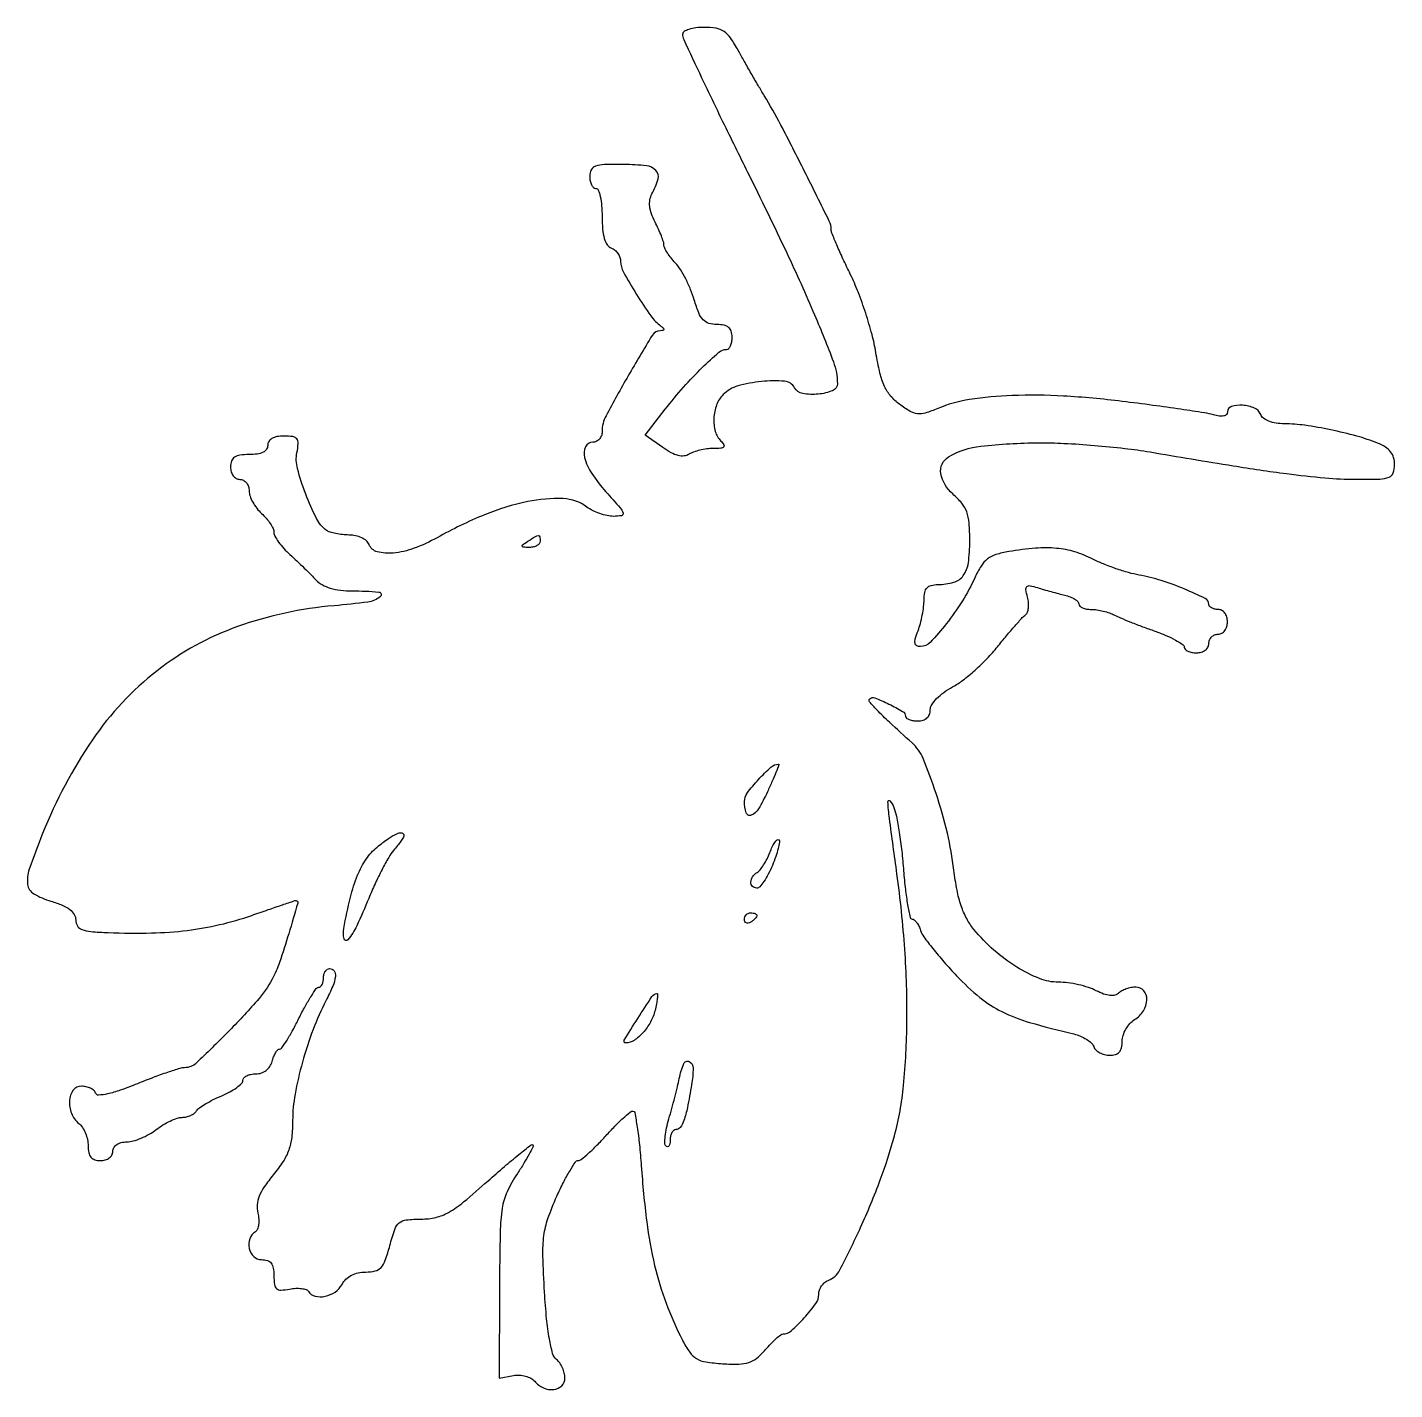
# Model space of a CAD drawing. Extents: x 0 to 221, y 0 to 220.
import ezdxf

# ---------------------------------------------------------------- set-up
doc = ezdxf.new("R2010")
doc.units = 0

msp = doc.modelspace()

# ---------------------------------------------------------------- linework, layer by layer
for points in [[(106, 218.871237, 0.109732), (106.183876, 218.043484, 0.000869), (109.082209, 211.869685, 0.003114), (112.470782, 204.798576, 0.00199), (116.492627, 196.621237, -0.004557), (122.829172, 183.568812, -0.01032), (127.327504, 173.555069, -0.010311), (130.355801, 165.993872, -0.090325), (131, 162.456949, -0.305847), (130.238046, 161.327823, -0.072742), (127.916511, 160.763837, -0.068101), (125.402604, 160.871751, -0.224065), (124.085662, 161.811414, 0.250382), (122.477456, 162.842029, 0.043849), (118.757171, 162.81076, 0.045519), (114.906175, 162.082026, 0.127535), (112.557939, 160.700796, 0.107695), (111.495532, 159.046337, 0.0773), (111.053393, 156.887141, 0.079575), (111.290745, 154.760164, 0.129581), (112.2, 153.2, -0.054193), (112.680726, 152.602012, -0.356075), (112.639583, 152.24681, -0.17504), (112.174406, 152.036413, -0.017987), (110.95, 151.984687, 0.031753), (109.906045, 151.91177, 0.025262), (108.795283, 151.70536, 0.025913), (107.782396, 151.407443, 0.056618), (107.055219, 151.055289, -0.119145), (106.237966, 150.778159, -0.085532), (105.273135, 150.856374, -0.062633), (104.13331, 151.3072, -0.029266), (102.785975, 152.152399), (99.961511, 154.163595), (103.210966, 158.331798, -0.015279), (106.169696, 161.896861, -0.018427), (109.168174, 165.050836, -0.014029), (111.851659, 167.529597, -0.181377), (113.105755, 168, 0.208753), (113.447654, 168.149249, 0.08197), (113.737316, 168.5875, 0.062447), (113.934378, 169.23433, 0.042774), (114, 170, 0.075412), (113.858742, 170.931253, 0.14783), (113.442518, 171.546736, 0.124855), (112.697681, 171.892152, 0.046484), (111.540142, 172, -0.07539), (110.240348, 172.197103, -0.132437), (109.327887, 172.774693, -0.090401), (108.612994, 173.907878, -0.022854), (107.890095, 175.972495, 0.02494), (107.298778, 177.638996, 0.020246), (106.5061, 179.361367, 0.020701), (105.643777, 180.891457, 0.048894), (104.849953, 181.930682, -0.021319), (104.141783, 182.758945, -0.024752), (103.543424, 183.605531, -0.02488), (103.114529, 184.361564, -0.1171), (103, 184.84388, 0.079444), (102.916575, 185.365622, 0.013504), (102.575719, 186.316734, 0.014446), (102.108609, 187.421511, 0.01242), (101.555638, 188.555396, -0.03365), (100.967408, 189.903984, -0.058703), (100.693556, 191.090902, -0.070394), (100.726394, 192.14745, -0.080114), (101.055638, 193.103961, 0.052768), (102.039339, 195.524857, 0.267232), (101.703767, 196.885856, 0.176881), (100.165735, 197.641475, 0.023647), (96.5, 197.858849, 0.00969), (93.367345, 197.835559, 0.076461), (91.942349, 197.57708, 0.189918), (91.255892, 196.990112, 0.122609), (91, 195.962272, 0.048988), (91.073751, 195.211338, 0.068987), (91.29375, 194.576417, 0.089168), (91.618179, 194.14892, 0.188112), (92, 194, -0.311341), (92.388596, 193.732056, -0.036587), (92.70625, 192.668906, -0.033517), (92.927723, 191.205412, -0.020799), (93, 189.468615, 0.02066), (93.085702, 187.395369, 0.050807), (93.364513, 185.898519, 0.075496), (93.83182, 184.896516, 0.155561), (94.5, 184.361626, -0.083853), (95.073419, 184.022778, -0.066052), (95.559375, 183.488261, -0.066247), (95.887879, 182.847334, -0.085541), (96, 182.196762, 0.126822), (96.439609, 180.491466, 0.013114), (98.557238, 176.884054, 0.015567), (100.875132, 173.408554, 0.079968), (102.497188, 171.765313, -0.032488), (102.886612, 171.439136, -0.228913), (102.970943, 171.214089, -0.325081), (102.839357, 171.064107, -0.051983), (102.428339, 171.015313, 0.257792), (101.092266, 170.252304, 0.005847), (97.211053, 163.71265, 0.00893), (93.641027, 157.270907, 0.12266), (93, 154.697206, -0.087124), (92.886215, 154.049154, -0.094323), (92.559375, 153.498554, -0.100169), (92.072211, 153.130259, -0.112384), (91.5, 153, 0.290785), (90.322989, 152.25226, 0.176185), (90.169271, 150.550428, 0.081453), (91.33707, 147.944213, 0.037745), (93.616362, 145.002881, -0.004219), (95.928406, 142.399903, -0.103588), (96.398178, 141.562809, -0.450439), (96.144068, 141.14031, -0.049119), (94.866362, 141.031803, -0.049717), (93.818845, 141.150458, -0.030748), (92.624912, 141.485547, -0.030665), (91.474613, 141.967024, -0.047496), (90.55887, 142.531803, 0.154798), (86.71913, 143.8918, 0.0588), (80.990311, 143.408169, 0.047235), (74.031017, 141.285208, 0.029802), (66.377789, 137.587586, -0.039437), (62.656641, 135.877271, -0.063481), (59.259545, 135.099045, -0.089839), (56.688638, 135.307198, -0.240588), (55.361626, 136.5, 0.129033), (54.948067, 137.07556, 0.062852), (54.178722, 137.563873, 0.056082), (53.196643, 137.89803, 0.05258), (52.143011, 138.015313, -0.0247), (51.057808, 138.075259, -0.024621), (49.982635, 138.241942, -0.025372), (49.061101, 138.480952, -0.082468), (48.5, 138.765313, -0.117739), (46.880624, 140.677139, -0.026109), (45.134527, 144.627798, -0.026357), (43.809217, 148.747384, -0.112328), (43.719763, 151.314365, 0.028793), (43.91894, 152.822443, 0.186651), (43.699908, 153.542454, 0.196693), (43.061566, 153.906252, 0.032405), (41.616577, 154, 0.043281), (40.508585, 153.903911, 0.087098), (39.686096, 153.606683, 0.120958), (39.183501, 153.127767, 0.143159), (39, 152.5, -0.152103), (38.797909, 151.851045, -0.12651), (38.25, 151.375, -0.082504), (37.322075, 151.088963, -0.033607), (36, 151, 0.030703), (34.499083, 150.907747, 0.116834), (33.625, 150.583333, 0.166173), (33.159458, 149.975317, 0.081208), (33, 149, 0.072314), (33.111864, 148.230589, 0.08892), (33.4375, 147.583333, 0.10214), (33.924246, 147.153209, 0.130775), (34.5, 147, -0.122229), (35.072089, 146.858027, -0.100758), (35.559375, 146.458028, -0.091231), (35.886737, 145.859736, -0.079845), (36, 145.154988, 0.084684), (36.142791, 144.317947, 0.040713), (36.5875, 143.320267, 0.038833), (37.234689, 142.328807, 0.044853), (38, 141.5, -0.030958), (38.765399, 140.715911, -0.032774), (39.4125, 139.85744, -0.034725), (39.865435, 139.049545, -0.110838), (40, 138.449972, 0.128242), (40.163885, 137.821515, 0.028902), (40.763135, 136.882416, 0.028135), (41.603446, 135.847548, 0.02404), (42.597906, 134.85496, -0.004949), (43.711454, 133.825283, -0.003783), (44.909825, 132.677707, -0.003825), (46.015883, 131.58579, -0.009002), (46.820147, 130.75, 0.081733), (47.787526, 129.999957, 0.0514), (49.111557, 129.449961, 0.043662), (50.749533, 129.111562, 0.029124), (52.663224, 129, -0.022018), (56.960591, 128.810669, -0.672469), (57.191062, 128.062229, -0.13881), (55.18797, 127.192474, -0.012646), (49.725427, 126.597479, 0.064788), (34.127354, 123.230466, 0.080461), (21.135782, 116.089735, 0.077433), (10.704369, 104.961615, 0.054934), (2.65675, 89.829445, 0.010453), (0.487237, 84.032549, 0.115332), (0.222934, 81.584802, 0.235301), (1.214929, 80.08475, 0.058372), (4, 78.881854, -0.025647), (5.822142, 78.232413, -0.064145), (7.044348, 77.529736, -0.095332), (7.750499, 76.741958, -0.13601), (8, 75.841712, 0.141139), (8.270366, 74.902992, 0.161655), (8.988139, 74.311302, 0.07145), (10.422903, 73.981086, 0.011953), (13.25, 73.812243, 0.014323), (20.218787, 73.76273, 0.024498), (26.019436, 74.172502, 0.027551), (31.241545, 75.093668, 0.026152), (36.42433, 76.595127, -0.000764), (39.092038, 77.517075, -0.001231), (41.368241, 78.293569, -0.000186), (43.389696, 78.976771, -0.081568), (43.531137, 79, -0.498038), (43.845301, 78.583844, -0.003429), (42.398807, 73.635031, -0.009964), (40.905324, 68.991119, -0.040956), (39.720168, 66.286141, -0.057015), (37.277413, 62.781537, -0.014367), (32.522235, 57.691083, -0.008568), (27.456306, 52.743607, -0.191395), (25.584872, 52, 0.075918), (24.802303, 51.880489, 0.006229), (22.831957, 51.237255, 0.008238), (20.492525, 50.397897, 0.00625), (17.954601, 49.403423, -0.011781), (15.18776, 48.354399, -0.030096), (13.127208, 47.764861, -0.039628), (11.699778, 47.56476, -0.339485), (11.198859, 47.903423, 0.134656), (10.918131, 48.323195, 0.066528), (10.377686, 48.67788, 0.058654), (9.676876, 48.91851, 0.053444), (8.916667, 49, 0.234882), (7.600805, 48.345761, 0.145683), (6.982397, 46.696139, 0.113481), (7.308236, 44.633287, 0.124491), (8.5, 43, -0.077115), (9.074671, 42.350236, -0.044437), (9.559375, 41.42239, -0.043151), (9.889322, 40.379233, -0.055078), (10, 39.377555, 0.049969), (10.110807, 38.271558, 0.125567), (10.4603, 37.547194, 0.144289), (11.077416, 37.138602, 0.074697), (12, 37, 0.072314), (12.769411, 37.111864, 0.08892), (13.416667, 37.4375, 0.10214), (13.846791, 37.924246, 0.130775), (14, 38.5, -0.136164), (14.166265, 39.099215, -0.109094), (14.628706, 39.587076, -0.088213), (15.34906, 39.907767, -0.058314), (16.25, 40.022236, 0.065308), (17.290732, 40.169229, 0.030959), (18.573438, 40.612376, 0.030036), (19.877677, 41.249802, 0.037305), (21, 42, -0.028684), (22.081354, 42.750074, -0.027049), (23.262351, 43.387624, -0.028091), (24.369786, 43.836066, -0.079024), (25.190983, 43.977764, 0.053594), (25.884347, 44.061535, 0.048393), (26.569538, 44.291669, 0.051446), (27.146225, 44.624577, 0.098032), (27.509364, 45.015151, -0.09975), (27.95885, 45.495309, -0.019169), (28.960502, 46.153287, -0.019725), (30.208617, 46.840703, -0.017053), (31.568381, 47.464125, 0.024357), (32.882549, 48.090024, 0.033395), (33.991962, 48.785501, 0.035257), (34.789643, 49.453577, 0.203518), (35, 49.948973, -0.190458), (35.158637, 50.350328, -0.08841), (35.615001, 50.691261, -0.068228), (36.292382, 50.922534, -0.048229), (37.09362, 51, 0.079589), (37.977061, 51.141521, 0.083929), (38.754322, 51.551274, 0.08438), (39.350538, 52.191502, 0.0816), (39.710251, 53, -0.030185), (39.960759, 53.765845, -0.04189), (40.281315, 54.4125, -0.048325), (40.620361, 54.867383, -0.211498), (40.919856, 55, 0.246846), (41.287099, 55.193069, 0.010391), (42.123503, 56.464182, 0.015844), (43.065834, 58.074256, 0.010378), (44.053225, 59.984451, -0.011216), (45.04519, 61.895636, -0.016919), (46.001572, 63.509287, -0.011796), (46.852612, 64.773638, -0.237847), (47.25, 64.984451, 0.188847), (47.536499, 65.103569, 0.086196), (47.779688, 65.436057, 0.067063), (47.944704, 65.924811, 0.047957), (48, 66.5, -0.064853), (48.074694, 67.073457, -0.082425), (48.29375, 67.559375, -0.098894), (48.618646, 67.884432, -0.148195), (49, 68, -0.248919), (49.708399, 67.624037, -0.179236), (49.925461, 66.737989, -0.071932), (49.511716, 65.170557, -0.018891), (48.403805, 62.813979, 0.029226), (46.33587, 58.168524, 0.022265), (44.605642, 52.874038, 0.022729), (43.41718, 47.70243, 0.043912), (43.024588, 43.477844, -0.025544), (42.870112, 40.720846, -0.058755), (42.408425, 38.69828, -0.059758), (41.494617, 36.859293, -0.027214), (39.899903, 34.694732, 0.021689), (38.453077, 32.775655, 0.054549), (37.624359, 31.235505, 0.074498), (37.296681, 29.872504, 0.083472), (37.403573, 28.528174, -0.04249), (37.560482, 27.56187, -0.051908), (37.535156, 26.647003, -0.060594), (37.345581, 25.912051, -0.16234), (37.00367, 25.502268, 0.171805), (36.097823, 24.375035, 0.139502), (36.005195, 22.818249, 0.147714), (36.740013, 21.507933, 0.193978), (38, 21, -0.076913), (38.946132, 20.853594, -0.153981), (39.558911, 20.422928, -0.122996), (39.897318, 19.63975, -0.040798), (40, 18.383423, 0.032259), (40.091836, 16.961496, 0.18711), (40.445045, 16.313314, 0.191134), (41.13781, 16.080502, 0.033857), (42.523867, 16.249313, -0.034573), (43.529283, 16.370306, -0.043863), (44.463549, 16.335701, -0.0501), (45.204612, 16.16624, -0.174824), (45.582884, 15.865891, 0.198016), (46.640836, 15.100587, 0.110863), (48.254049, 15.077278, 0.097639), (49.894674, 15.772929, 0.121518), (51, 17, -0.07859), (51.634189, 17.837265, -0.07117), (52.516063, 18.471626, -0.06626), (53.600433, 18.866414, -0.05426), (54.827779, 19, 0.058852), (56.35501, 19.180387, 0.150064), (57.305174, 19.740996, 0.101123), (57.995758, 20.897555, 0.018848), (58.727971, 23.272727, -0.018011), (59.529515, 25.888329, -0.134621), (60.256746, 26.94901, -0.15185), (61.383441, 27.426368, -0.024844), (63.778666, 27.545455, 0.057715), (66.150638, 27.820165, 0.072066), (68.211981, 28.63034, 0.043719), (70.640532, 30.312386, 0.009072), (74.577561, 33.705123, -0.004877), (77.244267, 36.042433, -0.008084), (79.544379, 37.955327, -0.002608), (81.535363, 39.540362, -0.379987), (81.809181, 39.524153, -0.322861), (81.853687, 39.24977, -0.007637), (81.21994, 38.029656, -0.013929), (80.383293, 36.575819, -0.008641), (79.32491, 34.914849, 0.038022), (77.667434, 31.941933, 0.069811), (76.867745, 29.293066, 0.033875), (76.536985, 25.459975, 0.003373), (76.429971, 16.240919), (76.359941, 1.835653), (78.673621, 2.277941, -0.059415), (79.642388, 2.346052, -0.053064), (80.63924, 2.190773, -0.056239), (81.514303, 1.848429, -0.098516), (82.116095, 1.360114, 0.114643), (83.528258, 0.287068, 0.132529), (85.192805, 0.021912, 0.170689), (86.482673, 0.634957, 0.199849), (87, 1.877555, 0.061882), (86.900451, 2.678824, 0.044138), (86.602525, 3.533454, 0.04458), (86.164997, 4.310626, 0.069166), (85.646892, 4.87809, -0.154393), (85.017309, 5.856652, -0.022218), (84.48985, 8.205375, -0.020084), (84.044019, 11.455663, -0.009035), (83.707975, 15.750535, -0.00773), (83.446353, 21.618618, -0.039212), (83.607526, 24.885953, -0.052443), (84.260017, 27.642087, -0.020969), (85.697646, 31.25, -0.011731), (86.747347, 33.453491, -0.017827), (87.770979, 35.310937, -0.012718), (88.688911, 36.759667, -0.250181), (89.139166, 37, 0.17214), (89.641955, 37.178386, 0.011751), (90.812348, 38.175, 0.015712), (92.171566, 39.467643, 0.011091), (93.618965, 41, -0.009412), (95.056839, 42.532553, -0.013667), (96.386764, 43.825, -0.009187), (97.530398, 44.839027, -0.178621), (97.96662, 45, -0.362848), (98.279106, 44.738847, -0.006382), (98.668872, 42.408651, -0.012767), (99.033792, 39.560638, -0.00776), (99.32669, 36.178387, 0.013348), (100.213454, 27.117521, 0.026904), (101.484314, 20.055217, 0.031685), (103.333661, 13.973263, 0.029201), (105.97914, 8, 0.032268), (107.159015, 6.030877, 0.109468), (108.249798, 5.017978, 0.095341), (109.750994, 4.48658, 0.021138), (112.473864, 4.191793, 0.020453), (115.088531, 4.127264, 0.074977), (116.717692, 4.400048, 0.093605), (117.999252, 5.103898, 0.043036), (119.365472, 6.441793, -0.013924), (120.256044, 7.42165, -0.019086), (121.113778, 8.248527, -0.016098), (121.858632, 8.871748, -0.167678), (122.230315, 9, 0.185371), (123.547525, 9.505724, 0.025925), (125.649332, 11.605862, 0.026998), (127.523443, 13.923534, 0.157788), (128, 15.396056, -0.083624), (128.114728, 16.07723, -0.066024), (128.45081, 16.746164, -0.066272), (128.947992, 17.301968, -0.085773), (129.534671, 17.651678, 0.184404), (131.414359, 19.337631, 0.011418), (134.745959, 26.197153, 0.017671), (137.934511, 33.867623, 0.024159), (140.218758, 40.990932, 0.041705), (141.687204, 49.123313, 0.021417), (142.230542, 59.472287, 0.019664), (141.884428, 71.123491, 0.016977), (140.626021, 83.301216, -0.001028), (139.410163, 92.261804, -0.021227), (139.164805, 94.969687, -0.720881), (139.482729, 95.092817, -0.077992), (140.111418, 94.033047, -0.047124), (140.52971, 92.608381, -0.0095), (140.983129, 90.004491, -0.009952), (141.394192, 86.943672, -0.009159), (141.696249, 83.783047, 0.009395), (141.982841, 80.799125, 0.01538), (142.350546, 78.28627, 0.00912), (142.747479, 76.269089, 0.353249), (143.08083, 76, -0.179888), (143.422751, 75.872871, -0.054651), (143.805719, 75.461509, -0.046896), (144.166647, 74.868504, -0.03644), (144.447048, 74.166838, 0.079898), (144.958652, 73.151616, 0.01093), (146.395908, 71.253545, 0.012333), (148.217166, 69.067549, 0.010139), (150.264436, 66.823474, 0.031405), (154.022885, 63.335005, 0.05631), (157.557216, 61.05527, 0.044603), (162.043974, 59.308707, 0.013217), (169.177642, 57.444233, -0.041393), (170.242127, 57.100957, -0.042274), (171.227638, 56.588904, -0.045887), (172.000016, 55.995135, -0.114821), (172.396258, 55.409753, 0.110037), (172.753885, 54.870508, 0.066264), (173.375039, 54.414115, 0.061411), (174.151572, 54.105156, 0.064087), (174.968615, 54, 0.071284), (175.897453, 54.133099, 0.139353), (176.525235, 54.528068, 0.128091), (176.883912, 55.221246, 0.055734), (177, 56.259453, -0.076727), (177.147695, 57.216263, -0.052999), (177.5875, 58.222092, -0.052562), (178.234835, 59.122859, -0.071217), (179, 59.767927, 0.112335), (180.418212, 61.176473, 0.132487), (180.978637, 62.977664, 0.187456), (180.486234, 64.404038, 0.220414), (179.2, 65, 0.047033), (178.43938, 64.928292, 0.037421), (177.642721, 64.713971, 0.038648), (176.929043, 64.399644, 0.073449), (176.426284, 64.026284, -0.141856), (175.835344, 63.70071, -0.083125), (175.022739, 63.655267, -0.061019), (174.00584, 63.895396, -0.031211), (172.804727, 64.426284, 0.041373), (171.544004, 64.953197, 0.02268), (169.928702, 65.396471, 0.022463), (168.236815, 65.700073, 0.033171), (166.732249, 65.8, -0.095041), (163.634441, 66.394205, -0.04466), (159.981272, 68.242017, -0.041107), (156.292648, 70.986708, -0.039637), (153.05377, 74.329011, -0.049903), (151.882239, 76.075973, -0.041243), (150.991284, 78.133957, -0.033952), (150.320987, 80.671543, -0.01787), (149.818498, 83.895105, 0.028535), (148.760618, 89.845151, 0.021191), (146.94501, 96.270573, 0.018642), (144.851067, 101.918353, 0.111863), (143.053929, 104.461805, -0.003048), (139.396939, 107.794042, -0.014594), (137.379469, 109.767016, -0.017259), (136.196375, 111.081478, -0.388937), (136.216789, 111.550123, -0.297744), (137.031615, 111.720925, -0.019827), (139.328687, 110.717644, -0.020369), (141.54023, 109.531845, -0.262674), (141.992198, 108.75, 0.235061), (142.139048, 108.462433, 0.069969), (142.585208, 108.220313, 0.053772), (143.233454, 108.054752, 0.035668), (144, 108, 0.071675), (144.833074, 108.120038, 0.110189), (145.467928, 108.471575, 0.119009), (145.861524, 109.036288, 0.093217), (146, 109.772596, -0.144292), (146.244725, 110.60296, -0.049464), (147.033574, 111.594457, -0.043071), (148.194817, 112.600273, -0.03344), (149.611123, 113.48991, 0.040549), (151.253096, 114.554105, 0.01827), (153.230399, 116.194844, 0.017948), (155.203559, 118.089364, 0.023351), (156.861123, 119.967314, -0.004617), (158.319966, 121.750508, -0.005964), (159.693516, 123.358768, -0.004603), (160.870351, 124.679149, -0.051635), (161.393399, 125.147642, 0.152447), (161.695425, 125.552469, 0.056896), (161.855265, 126.251663, 0.049654), (161.865394, 127.106431, 0.042125), (161.711152, 127.996556, -0.025523), (161.459924, 129.206399, -0.246377), (161.624308, 129.687221, -0.244563), (162.114524, 129.827404, -0.025191), (163.317753, 129.51818, 0.005415), (164.315972, 129.219111, 0.003151), (165.519902, 128.880775, 0.00315), (166.730508, 128.556966, 0.005315), (167.75, 128.302689, -0.034972), (168.611382, 128.032724, -0.047315), (169.339063, 127.664744, -0.056231), (169.844385, 127.260195, -0.198383), (170, 126.883423, 0.211766), (170.149805, 126.545581, 0.080829), (170.591486, 126.259505, 0.061519), (171.242665, 126.064785, 0.041945), (172.013569, 126, -0.036695), (172.910913, 125.934055, -0.022926), (173.945728, 125.732293, -0.02297), (174.952675, 125.43801, -0.038282), (175.763569, 125.088658, 0.021117), (176.731197, 124.631827, 0.004984), (178.385236, 123.954059, 0.005122), (180.304122, 123.212698, 0.005026), (182.25, 122.50595, -0.016084), (184.070031, 121.798977, -0.024083), (185.604687, 121.056094, -0.021085), (186.761156, 120.361071, -0.252012), (187, 119.917292, 0.204709), (187.149822, 119.566688, 0.083468), (187.5875, 119.269455, 0.063704), (188.234384, 119.067374, 0.043915), (189, 119, 0.072314), (189.769411, 119.111864, 0.08892), (190.416667, 119.4375, 0.10214), (190.846791, 119.924246, 0.130775), (191, 120.5, -0.099038), (191.114514, 121.072457, -0.097945), (191.440625, 121.559375, -0.097945), (191.927543, 121.885486, -0.099038), (192.5, 122, 0.130775), (193.075754, 122.153209, 0.10214), (193.5625, 122.583333, 0.08892), (193.888136, 123.230589, 0.072314), (194, 124, 0.072314), (193.888136, 124.769411, 0.08892), (193.5625, 125.416667, 0.10214), (193.075754, 125.846791, 0.130775), (192.5, 126, -0.051868), (191.926076, 126.059697, -0.071769), (191.440625, 126.237218, -0.091765), (191.114413, 126.499338, -0.179618), (191, 126.807552, 0.284726), (190.41127, 127.757594, 0.015734), (187.092892, 129.27862, 0.023509), (183.300461, 130.668614, 0.031345), (179.739164, 131.546301, -0.02445), (178.031921, 131.942183, -0.013653), (175.996021, 132.581007, -0.013595), (173.967906, 133.341022, -0.021441), (172.277722, 134.113324, 0.044268), (169.352886, 135.291731, 0.051129), (166.404069, 135.866047, 0.043032), (163.007207, 135.880226, 0.02048), (158.664837, 135.344332, 0.034839), (156.602337, 134.854022, 0.089239), (155.246887, 134.14655, 0.088159), (154.213456, 133.00534, 0.03344), (153.192296, 131.105338, -0.033029), (151.189603, 127.371718, -0.027267), (148.590863, 123.676298, -0.022519), (145.992652, 120.668366, -0.20618), (144.440722, 120, -0.117853), (143.828244, 120.146399, -0.23963), (143.543713, 120.535694, -0.111573), (143.588537, 121.264072, -0.019911), (144.024751, 122.5651, 0.025766), (144.398459, 123.72455, 0.016914), (144.713521, 125.091953, 0.017029), (144.930346, 126.447802, 0.03114), (145, 127.5651, -0.048015), (145.11414, 128.75095, -0.138606), (145.482588, 129.481038, -0.148447), (146.160145, 129.880973, -0.057985), (147.25, 130.015313, 0.06939), (149.795928, 130.388024, 0.165824), (151.338515, 131.472097, 0.12546), (152.152753, 133.511011, 0.032594), (152.384615, 137.064078, 0.018821), (152.275345, 139.965995, 0.068625), (151.887901, 141.763397, 0.086477), (151.081614, 143.165524, 0.041533), (149.621479, 144.649167, -0.170445), (147.72428, 147.941385, -0.31461), (148.93946, 150.630155, -0.107872), (154.180603, 152.377488, -0.025099), (163.5, 152.906463, -0.013944), (167.597074, 152.81888, -0.008138), (172.5, 152.497105, -0.008132), (177.402199, 152.014776, -0.013635), (181.5, 151.430588, 0.002022), (194.93053, 149.196546, 0.007212), (203.55128, 147.925692, 0.011138), (209.741355, 147.244126, 0.021133), (214.75, 147.017937, 0.006991), (218.632825, 147.061083, 0.084213), (220.095008, 147.347027, 0.220589), (220.768335, 148.033925, 0.085507), (221, 149.37868, 0.073041), (220.832665, 150.51806, 0.094694), (220.345632, 151.452488, 0.08421), (219.49687, 152.217389, 0.04647), (218.25, 152.854807, 0.028028), (214.875623, 153.986778, 0.01573), (210.669498, 154.999005, 0.015716), (206.486694, 155.731138, 0.033613), (203.218615, 155.975554, -0.036971), (201.841955, 156.087805, -0.055339), (200.678926, 156.404472, -0.068371), (199.821408, 156.887433, -0.13963), (199.361626, 157.5, 0.206159), (198.375128, 158.511212, 0.080112), (196.43239, 158.968682, 0.09363), (194.646358, 158.761771, 0.32827), (194, 157.883369, -0.201703), (193.829897, 157.478857, -0.142678), (193.390051, 157.243558, -0.084887), (192.679418, 157.216248, -0.036793), (191.75, 157.409018, 0.030102), (190.2831, 157.733775, 0.002594), (186.489062, 158.316899, 0.003414), (181.951506, 158.95859, 0.002642), (177, 159.597753, 0.016209), (167.53268, 160.458573, 0.024291), (159.234123, 160.538985, 0.028226), (152.326869, 159.878592, 0.061082), (147.198355, 158.438411, -0.02354), (145.193475, 157.709506, -0.103092), (143.945323, 157.589088, -0.106371), (142.773038, 157.979161, -0.025874), (141.062985, 159.111554, -0.056074), (139.605586, 160.465643, -0.070208), (138.610833, 162.017898, -0.050671), (137.880689, 164.160243, -0.015751), (137.218524, 167.500279, 0.024412), (136.596286, 170.376886, 0.013513), (135.572423, 173.822162, 0.013449), (134.343908, 177.264563, 0.021056), (133.08557, 180.145628, -0.005079), (131.903466, 182.632418, -0.0072), (130.906386, 184.870096, -0.004379), (130.114348, 186.764428, -0.097119), (130, 187.347576, 0.114944), (129.681303, 188.715577, 0.001468), (125.710649, 196.715719, 0.004638), (121.873455, 204.215547, 0.015747), (119.174053, 209, -0.003722), (118.213489, 210.610747, -0.002114), (117.073888, 212.573438, -0.00211), (115.942521, 214.560419, -0.003482), (115.005357, 216.25, 0.025129), (113.760793, 218.281265, 0.093922), (112.704572, 219.333582, 0.109174), (111.425118, 219.842781, 0.040341), (109.479676, 220, 0.03066), (108.144717, 219.918064, 0.047806), (107.020684, 219.668903, 0.061157), (106.241034, 219.305815, 0.258752)], [(83, 137, -0.17131), (82.865757, 136.619685, -0.095191), (82.485938, 136.298248, -0.075283), (81.919445, 136.083567, -0.055234), (81.25, 136.015313, -0.011938), (80.271084, 136.047261, -0.327416), (80.083458, 136.201904, -0.309569), (80.169589, 136.436556, -0.011213), (81, 137, -0.007234), (82.26282, 137.790433, -0.137048), (82.707705, 137.914708, -0.364836), (82.938046, 137.720828, -0.042895)], [(119.708396, 96.546218, -0.025593), (118.267667, 93.794658, -0.161155), (117.090342, 92.766832, -0.440611), (116.28796, 93.13666, -0.07737), (116, 94.986437, -0.161295), (116.449544, 96.343729, -0.025599), (118.26067, 98.534305, -0.024687), (120.278557, 100.528074, -0.184559), (121.513529, 101, -0.529061), (121.572394, 100.913502, -0.002342), (121.083843, 99.691702, -0.007289), (120.476739, 98.25435, -0.004238)], [(61, 89.511431, -0.138428), (60.919171, 89.225071, -0.012503), (60.51032, 88.594475, -0.015483), (59.971481, 87.85728, -0.011488), (59.333005, 87.075954, 0.045613), (58.539106, 85.956667, 0.011564), (57.4643, 84.001551, 0.011697), (56.335804, 81.701462, 0.011586), (55.312342, 79.343859, -0.012324), (53.37857, 74.907265, -0.064069), (51.95459, 72.654299, -0.625053), (51.334663, 72.804753, -0.098211), (51.301372, 74.5, -0.015304), (52.352669, 79.511895, -0.037937), (53.507712, 83.07832, -0.051855), (54.902397, 85.676417, -0.072315), (56.680015, 87.620669, -0.01647), (58.51255, 89.021949, -0.051878), (59.856669, 89.784812, -0.13472), (60.655451, 89.901235, -0.378602)], [(120.499707, 84.65354, -0.021483), (119.843063, 83.254163, -0.030218), (119.131775, 82.073227, -0.030483), (118.459257, 81.212893, -0.214808), (117.98658, 81, -0.197972), (117.300691, 81.282652, -0.207555), (117.030678, 81.959234, -0.144607), (117.315819, 82.828973, -0.103667), (118.061683, 83.538122, 0.087022), (118.535181, 83.959467, 0.026211), (119.095346, 84.748113, 0.025397), (119.641659, 85.714774, 0.02508), (120.089661, 86.735828, -0.021807), (120.495, 87.676323, -0.041044), (120.91462, 88.388284, -0.059918), (121.287134, 88.800944, -0.394259), (121.541105, 88.792228, -0.243925), (121.65767, 88.424403, -0.018726), (121.435318, 87.376365, -0.022333), (121.04941, 86.088644, -0.01499)], [(118, 76.559017, -0.151918), (117.934461, 76.34829, -0.038439), (117.70625, 76.066025, -0.035638), (117.382774, 75.768994, -0.029505), (117, 75.5, -0.082592), (116.6179, 75.343488, -0.161196), (116.29375, 75.3746, -0.182303), (116.078288, 75.586039, -0.108972), (116, 75.940983, -0.093332), (116.076123, 76.345238, -0.09642), (116.29375, 76.688914, -0.099167), (116.618444, 76.918938, -0.105053), (117, 77, -0.042167), (117.382849, 76.967655, -0.061769), (117.70625, 76.870461, -0.081139), (117.92554, 76.727648, -0.210953)], [(101.553675, 61.25, -0.066698), (100.82473, 59.369632, -0.057783), (99.59738, 57.644829, -0.062671), (98.160153, 56.405188, -0.147695), (96.818374, 56, -0.583015), (96.583428, 56.415023, -0.005946), (98.76232, 59.949467, -0.00607), (101.055407, 63.476508, -0.222749), (101.858408, 63.962049, -0.459823), (101.970708, 63.856061, -0.016055), (101.916736, 63.181039, -0.019899), (101.78238, 62.302088, -0.011287)], [(107.457994, 49.25, -0.007215), (106.779308, 45.553035, -0.034813), (106.218609, 43.491733, -0.070279), (105.638571, 42.36527, -0.243381), (104.932612, 42, 0.173728), (104.57675, 41.872505, 0.093418), (104.273955, 41.510417, 0.073726), (104.069062, 40.97094, 0.053999), (104, 40.333333, -0.038109), (103.954529, 39.737604, -0.107895), (103.805626, 39.350624, -0.245185), (103.587226, 39.229137, -0.205874), (103.338301, 39.328366, -0.198245), (103.143116, 39.797877, -0.026064), (103.197705, 40.898712, -0.027018), (103.411147, 42.258584, -0.019569), (103.78887, 43.745032, 0.005047), (104.256344, 45.383762, 0.003735), (104.741402, 47.204791, 0.003775), (105.173714, 48.931685, 0.008475), (105.469622, 50.25, -0.04408), (106.193707, 52.659284, -0.439612), (107.07187, 52.992215, -0.287597), (107.704798, 51.947577, -0.037964)]]:
    msp.add_lwpolyline(points, format="xyb", close=True)

doc.saveas('drawing.dxf')
